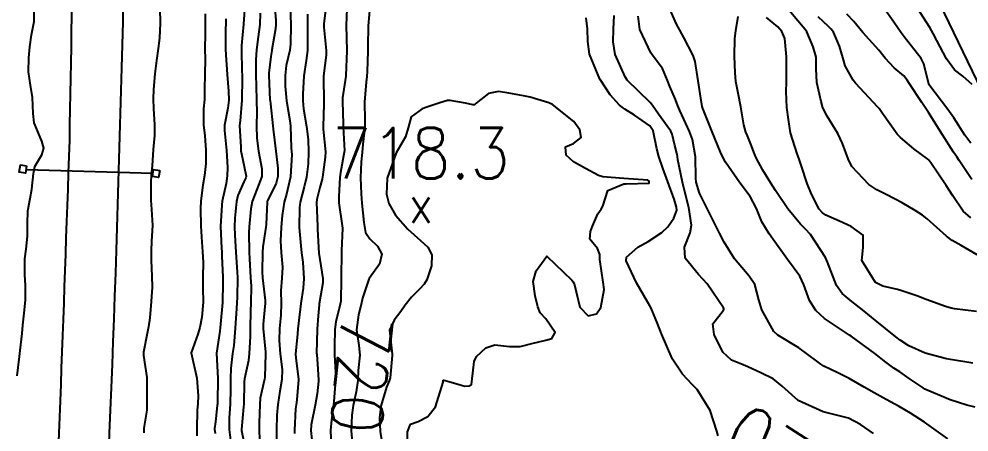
# Model space of a CAD drawing. Header units: metres. Extents: x 318500 to 325275, y 7408834 to 7428799.
# Drawn here: x 320224.1 to 320299.1, y 7413335.9 to 7413368.5 of the extents above; entities that cross this region are included whole.
import ezdxf
from ezdxf.enums import TextEntityAlignment as Align

# ---------------------------------------------------------------- set-up
doc = ezdxf.new("R2010")
doc.units = ezdxf.units.M
doc.header["$MEASUREMENT"] = 0
for name, color, linetype in [('Cotas', 45, 'Continuous'), ('Curvas de Nivel 1m', 11, 'Continuous'), ('Curvas de Nivel 5m', 15, 'Continuous'), ('Divisas', 45, 'Continuous'), ('Linha Férrea', 20, 'Continuous'), ('Pontos Cotados', 45, 'Continuous'), ('Pórticos', 45, 'Continuous')]:
    doc.layers.add(name, color=color, linetype=linetype)
doc.styles.add('Style-STANDARD', font='STANDARD.shx')

# ---------------------------------------------------------------- blocks, each defined once
blk = doc.blocks.new('ELVTXT_4')
at = {"layer": 'Pontos Cotados', "linetype": 'Continuous', "style": 'Style-STANDARD'}
for s, height, p in [('718.3', 4, (0, 4)), ('x', 3, (0, 0))]:
    blk.add_text(s, height=height, dxfattribs=at).set_placement(p, align=Align.MIDDLE_CENTER)

msp = doc.modelspace()

# ---------------------------------------------------------------- linework, layer by layer
at = {"layer": 'Curvas de Nivel 1m', "flags": 128}
for points, elevation in [([(320241.928, 7413370.01), (320241.806, 7413368.103), (320241.645, 7413366.435), (320241.635, 7413366.105), (320241.672, 7413364.376), (320241.688, 7413364.104), (320241.701, 7413363.867), (320241.676, 7413362.104), (320241.519, 7413360.482), (320241.491, 7413360.106), (320241.576, 7413358.393), (320241.595, 7413358.104), (320241.625, 7413357.871), (320241.848, 7413356.877), (320241.998, 7413356.098), (320241.972, 7413355.964), (320241.834, 7413355.669), (320241.354, 7413354.57), (320241.249, 7413354.108), (320241.116, 7413352.784), (320241.082, 7413352.11), (320241.102, 7413351.439), (320241.198, 7413350.108), (320241.308, 7413348.535), (320241.322, 7413348.106), (320241.286, 7413346.526), (320241.269, 7413346.106), (320241.242, 7413345.654), (320241.144, 7413344.108), (320241.026, 7413342.743), (320240.936, 7413342.111), (320240.793, 7413340.952), (320240.774, 7413340.113), (320240.772, 7413339.273), (320240.733, 7413338.113), (320240.665, 7413337.033), (320240.658, 7413336.114), (320240.819, 7413334.843)], 727), ([(320248.386, 7413370.016), (320248.152, 7413368.169), (320248.142, 7413368.019), (320248.15, 7413367.866), (320248.32, 7413366.017), (320248.316, 7413365.665), (320248.113, 7413364.018), (320248.107, 7413363.85), (320248.142, 7413362.018), (320248.141, 7413361.793), (320248.088, 7413360.018), (320248.099, 7413359.806), (320248.278, 7413358.016), (320248.26, 7413357.612), (320248.031, 7413356.018), (320248, 7413355.856), (320247.828, 7413355.199), (320247.587, 7413354.25), (320247.558, 7413354.024), (320247.642, 7413352.163), (320247.649, 7413352.022), (320247.654, 7413351.898), (320247.76, 7413350.02), (320248.052, 7413348.017), (320248.052, 7413347.69), (320247.778, 7413346.019), (320247.769, 7413345.95), (320247.69, 7413345.069), (320247.628, 7413344.021), (320247.573, 7413342.099), (320247.576, 7413342.021), (320247.639, 7413341.263), (320247.733, 7413340.019), (320247.73, 7413339.908), (320247.609, 7413338.928), (320247.46, 7413338.022), (320247.143, 7413336.46), (320247.121, 7413336.027), (320247.288, 7413334.28)], 722), ([(320249.986, 7413369.966), (320249.914, 7413368.001), (320249.95, 7413366.02), (320249.952, 7413366), (320249.892, 7413364.049), (320249.884, 7413364.001), (320249.626, 7413362.3), (320249.612, 7413362.003), (320249.67, 7413360.226), (320249.678, 7413360.002), (320249.762, 7413358.1), (320249.758, 7413358.001), (320249.455, 7413356.393), (320249.412, 7413356.004), (320249.324, 7413354.498), (320249.326, 7413354.005), (320249.589, 7413352.196), (320249.606, 7413352.002), (320249.543, 7413350.221), (320249.536, 7413350.002), (320249.522, 7413348.213), (320249.52, 7413348.002), (320249.474, 7413346.232), (320249.439, 7413346.003), (320249.081, 7413344.612), (320249.007, 7413344.007), (320248.986, 7413342.681), (320248.996, 7413342.007), (320249.062, 7413340.572), (320249.07, 7413340.006), (320248.971, 7413338.642), (320248.904, 7413338.007), (320248.738, 7413336.853), (320248.658, 7413336.009), (320248.731, 7413334.83)], 721), ([(320245.485, 7413369.528), (320245.531, 7413368.057), (320245.512, 7413366.521), (320245.449, 7413366.058), (320245.179, 7413364.835), (320245.087, 7413364.063), (320245.085, 7413363.216), (320245.188, 7413362.061), (320245.465, 7413360.488), (320245.521, 7413360.056), (320245.572, 7413358.347), (320245.596, 7413358.054), (320245.614, 7413357.81), (320245.512, 7413356.055), (320245.191, 7413354.688), (320245.006, 7413354.062), (320244.858, 7413353), (320244.782, 7413352.065), (320244.711, 7413351.008), (320244.767, 7413350.065), (320244.889, 7413348.916), (320244.831, 7413348.063), (320244.738, 7413347.041), (320244.769, 7413346.064), (320244.748, 7413345.122), (320244.641, 7413344.066), (320244.605, 7413343.127), (320244.694, 7413342.064), (320244.846, 7413340.848), (320244.834, 7413340.062), (320244.678, 7413339.131), (320244.497, 7413338.067), (320244.434, 7413337.22), (320244.405, 7413336.067), (320244.404, 7413335.22)], 724), ([(320299.608, 7413337.87), (320298.934, 7413338.017), (320297.616, 7413338.443), (320295.805, 7413339.201), (320295.629, 7413339.288), (320295.483, 7413339.382), (320294.377, 7413340.138), (320293.642, 7413340.646), (320293.184, 7413340.956), (320292.549, 7413341.427), (320291.66, 7413342.102), (320289.804, 7413343.459), (320289.681, 7413343.548), (320289.441, 7413343.706), (320287.701, 7413344.871), (320287.019, 7413345.5), (320286.509, 7413346.299), (320286.068, 7413347.515), (320285.74, 7413348.219), (320284.783, 7413349.53), (320283.781, 7413350.929), (320283.313, 7413351.547), (320282.739, 7413352.495), (320282.32, 7413353.562), (320281.824, 7413354.49), (320281.013, 7413355.582), (320279.864, 7413357.215), (320279.652, 7413357.602), (320279.484, 7413357.994), (320278.815, 7413359.611), (320278.078, 7413361.458), (320278.027, 7413361.619), (320277.93, 7413362.261), (320277.723, 7413363.623), (320277.489, 7413365.151), (320277.327, 7413365.63), (320276.582, 7413367.051), (320276.273, 7413367.646), (320276.007, 7413368.116), (320275.307, 7413369.661)], 723), ([(320299.768, 7413349.882), (320298.506, 7413350.622), (320297.785, 7413351.02), (320297.336, 7413351.365), (320295.804, 7413352.738), (320295.439, 7413353.019), (320294.852, 7413353.394), (320293.819, 7413353.998), (320292.625, 7413354.631), (320291.834, 7413355.039), (320291.207, 7413355.446), (320289.861, 7413356.881), (320289.553, 7413357.465), (320289.106, 7413358.695), (320288.754, 7413359.477), (320287.91, 7413360.854), (320287.576, 7413361.495), (320287.421, 7413362.005), (320287.085, 7413363.503), (320287.043, 7413364.586), (320287.027, 7413365.504), (320286.804, 7413366.329), (320286.3, 7413367.515), (320286.174, 7413367.689), (320286.005, 7413367.867), (320284.612, 7413369.534)], 726), ([(320299.245, 7413358.701), (320298.792, 7413359.346), (320297.91, 7413360.7), (320297.446, 7413361.365), (320295.949, 7413363.34), (320295.93, 7413363.38), (320295.544, 7413364.965), (320295.334, 7413365.39), (320293.995, 7413367.099), (320293.76, 7413367.414), (320293.163, 7413368.272), (320292.366, 7413369.435)], 729), ([(320238.772, 7413368.913), (320238.779, 7413368.148), (320238.779, 7413367.357), (320238.753, 7413366.148), (320238.767, 7413365.339), (320238.752, 7413364.148), (320238.727, 7413362.947), (320238.717, 7413362.148), (320238.628, 7413361.431), (320238.629, 7413360.149), (320238.736, 7413359.289), (320238.81, 7413358.146), (320238.813, 7413357.109), (320238.723, 7413356.147), (320238.591, 7413355.386), (320238.422, 7413354.151), (320238.396, 7413353.556), (320238.428, 7413352.15), (320238.501, 7413350.883), (320238.562, 7413350.148), (320238.6, 7413349.295), (320238.572, 7413348.147), (320238.595, 7413347.269), (320238.618, 7413346.146), (320238.501, 7413344.96), (320238.345, 7413344.15), (320238.198, 7413343.627), (320237.65, 7413342.16), (320238.111, 7413340.153), (320238.214, 7413338.759), (320238.175, 7413338.151), (320238.131, 7413337.612), (320238.116, 7413336.152), (320238.111, 7413335.603)], 729), ([(320240.409, 7413368.529), (320240.395, 7413368.124), (320240.376, 7413367.743), (320240.383, 7413366.124), (320240.395, 7413365.692), (320240.496, 7413364.122), (320240.614, 7413362.806), (320240.626, 7413362.119), (320240.547, 7413361.484), (320240.298, 7413360.124), (320240.29, 7413359.718), (320240.443, 7413358.121), (320240.525, 7413356.798), (320240.516, 7413356.12), (320240.414, 7413355.539), (320240.123, 7413354.125), (320240.083, 7413353.848), (320239.974, 7413352.127), (320240.049, 7413350.412), (320240.076, 7413350.125), (320240.094, 7413349.786), (320240.16, 7413348.124), (320240.168, 7413347.678), (320240.143, 7413346.123), (320239.985, 7413344.427), (320239.953, 7413344.126), (320239.929, 7413343.874), (320239.662, 7413342.13), (320239.757, 7413340.128), (320239.735, 7413338.262), (320239.729, 7413338.128), (320239.721, 7413338.006), (320239.579, 7413336.697), (320239.516, 7413336.186), (320239.516, 7413336.131), (320239.565, 7413335.783)], 728), ([(320243.124, 7413368.974), (320243.088, 7413368.089), (320242.967, 7413367.109), (320242.832, 7413366.091), (320242.769, 7413365.281), (320242.763, 7413364.092), (320242.787, 7413363.236), (320242.835, 7413362.091), (320242.844, 7413361.152), (320242.819, 7413360.091), (320242.851, 7413359.115), (320242.985, 7413358.089), (320243.251, 7413356.68), (320243.243, 7413356.086), (320242.855, 7413355.059), (320242.48, 7413354.093), (320242.377, 7413353.518), (320242.25, 7413352.095), (320242.226, 7413351.645), (320242.254, 7413350.095), (320242.267, 7413349.58), (320242.36, 7413348.094), (320242.398, 7413347.415), (320242.38, 7413346.093), (320242.343, 7413345.444), (320242.317, 7413344.094), (320242.311, 7413343.453), (320242.249, 7413342.094), (320242.183, 7413341.553), (320241.885, 7413340.097), (320241.857, 7413339.858), (320241.814, 7413338.098), (320241.807, 7413337.888), (320241.642, 7413336.099), (320241.65, 7413336.018), (320242.038, 7413334.095)], 726), ([(320246.858, 7413368.887), (320246.845, 7413368.037), (320246.859, 7413367.165), (320246.853, 7413366.037), (320246.753, 7413365.243), (320246.55, 7413364.041), (320246.476, 7413362.593), (320246.481, 7413362.042), (320246.535, 7413361.416), (320246.773, 7413360.037), (320246.903, 7413359.006), (320246.936, 7413358.034), (320246.9, 7413357.083), (320246.768, 7413356.036), (320246.593, 7413355.275), (320246.271, 7413354.043), (320246.21, 7413353.638), (320246.204, 7413352.044), (320246.322, 7413350.598), (320246.387, 7413350.041), (320246.473, 7413349.316), (320246.564, 7413348.037), (320246.501, 7413347.256), (320246.313, 7413346.041), (320246.13, 7413344.489), (320246.097, 7413344.044), (320246.068, 7413343.65), (320245.91, 7413342.046), (320245.933, 7413341.758), (320246.132, 7413340.042), (320246.016, 7413338.456), (320245.944, 7413338.045), (320245.904, 7413337.736), (320245.819, 7413336.046), (320245.818, 7413335.795)], 723), ([(320291.575, 7413335.773), (320290.532, 7413336.504), (320289.593, 7413336.99), (320287.6, 7413337.49), (320285.613, 7413338.399), (320284.349, 7413339.533), (320283.636, 7413340.095), (320282.656, 7413340.571), (320281.645, 7413341.04), (320281.273, 7413341.202), (320280.354, 7413341.589), (320279.659, 7413342.212), (320278.99, 7413343.607), (320278.863, 7413344.438), (320279.709, 7413345.516), (320279.732, 7413345.577), (320279.734, 7413345.6), (320279.731, 7413345.62), (320279.711, 7413345.705), (320278.418, 7413347.613), (320277.741, 7413348.335), (320276.699, 7413349.636), (320276.64, 7413350.509), (320277.093, 7413351.63), (320277.193, 7413352.225), (320276.976, 7413353.633), (320276.698, 7413354.766), (320276.484, 7413355.64), (320276.119, 7413357.393), (320276.082, 7413357.647), (320276.053, 7413357.828), (320275.879, 7413358.53), (320275.666, 7413359.433), (320275.565, 7413359.655), (320274.587, 7413360.993), (320274.101, 7413361.677), (320274.03, 7413361.787), (320273.923, 7413361.934), (320272.113, 7413363.698), (320271.944, 7413363.938), (320271.155, 7413365.712), (320270.989, 7413366.711), (320271.024, 7413367.715), (320271.076, 7413368.779)], 721), ([(320297.439, 7413335.361), (320295.589, 7413336.678), (320294.502, 7413337.396), (320293.607, 7413337.905), (320292.574, 7413338.467), (320291.623, 7413338.994), (320290.832, 7413339.448), (320289.637, 7413340.137), (320288.748, 7413340.581), (320287.646, 7413341.115), (320287.412, 7413341.258), (320287.098, 7413341.498), (320285.665, 7413342.539), (320284.01, 7413343.537), (320283.685, 7413343.84), (320282.735, 7413345.555), (320282.509, 7413346.349), (320282.191, 7413347.563), (320281.74, 7413348.207), (320280.594, 7413349.587), (320279.779, 7413350.894), (320279.402, 7413351.604), (320279.01, 7413352.396), (320278.396, 7413353.614), (320277.827, 7413354.756), (320277.568, 7413355.624), (320277.534, 7413355.936), (320277.499, 7413357.626), (320277.259, 7413359.005), (320277.036, 7413359.633), (320276.268, 7413361.291), (320276.112, 7413361.647), (320275.928, 7413362.151), (320275.482, 7413363.196), (320275.29, 7413363.66), (320274.889, 7413364.601), (320274.091, 7413365.678), (320273.972, 7413365.835), (320273.109, 7413367.689), (320272.973, 7413368.728)], 722), ([(320299.41, 7413341.334), (320297.654, 7413341.631), (320297.324, 7413341.694), (320295.661, 7413342.134), (320294.363, 7413342.707), (320293.676, 7413343.147), (320293.322, 7413343.415), (320291.699, 7413344.728), (320290.823, 7413345.449), (320289.719, 7413346.314), (320289.088, 7413346.833), (320288.632, 7413347.476), (320287.937, 7413349.307), (320287.863, 7413349.488), (320287.763, 7413349.685), (320286.591, 7413351.508), (320286.208, 7413351.927), (320285.798, 7413352.322), (320284.801, 7413353.53), (320283.831, 7413354.963), (320283.458, 7413355.546), (320282.826, 7413356.585), (320282.307, 7413357.563), (320282.176, 7413357.868), (320281.881, 7413358.633), (320281.607, 7413359.294), (320281.485, 7413359.576), (320281.318, 7413360.159), (320281.077, 7413361.583), (320280.864, 7413362.658), (320280.703, 7413363.589), (320280.629, 7413364.263), (320280.573, 7413365.591), (320280.601, 7413366.98), (320280.685, 7413367.59), (320280.878, 7413368.726)], 724), ([(320299.27, 7413352.804), (320298.657, 7413353.347), (320297.828, 7413354.544), (320297.309, 7413355.365), (320296.089, 7413357.156), (320295.931, 7413357.379), (320295.871, 7413357.445), (320294.748, 7413358.266), (320293.886, 7413358.995), (320293.665, 7413359.19), (320293.443, 7413359.417), (320292.291, 7413361.058), (320292.009, 7413361.439), (320291.922, 7413361.541), (320290.153, 7413363.458), (320289.952, 7413363.696), (320289.324, 7413364.83), (320289.157, 7413365.472), (320288.883, 7413366.376), (320288.398, 7413367.484), (320288.23, 7413367.714), (320288.006, 7413367.922), (320287.197, 7413368.682)], 727), ([(320299.334, 7413355.852), (320298.331, 7413357.353), (320298.141, 7413357.625), (320297.877, 7413358.013), (320297.02, 7413359.369), (320295.916, 7413361.141), (320295.766, 7413361.382), (320295.391, 7413361.925), (320294.407, 7413363.403), (320294.235, 7413363.688), (320293.956, 7413364.031), (320293.201, 7413364.66), (320292.497, 7413365.432), (320291.979, 7413366.048), (320290.731, 7413367.453), (320290.013, 7413368.307), (320289.453, 7413368.9)], 728), ([(320254.724, 7413334.756), (320254.749, 7413335.928), (320254.994, 7413336.511), (320255.582, 7413336.742), (320256.36, 7413337.137), (320256.971, 7413337.899), (320257.571, 7413339.842), (320257.564, 7413339.891), (320257.556, 7413339.956), (320257.621, 7413339.99), (320258.029, 7413339.884), (320259.271, 7413339.52), (320259.617, 7413339.548), (320259.811, 7413339.665), (320259.845, 7413339.858), (320260.025, 7413341.476), (320260.196, 7413341.855), (320260.949, 7413342.559), (320261.664, 7413342.795), (320262.819, 7413342.666), (320263.663, 7413342.653), (320264.563, 7413342.9), (320265.671, 7413343.158), (320266.151, 7413343.297), (320266.426, 7413343.773), (320265.691, 7413344.835), (320265.224, 7413345.316), (320265.042, 7413345.79), (320264.838, 7413346.669), (320264.669, 7413347.796), (320264.909, 7413348.627), (320265.76, 7413349.78), (320267.732, 7413347.893), (320267.839, 7413347.758), (320267.949, 7413347.534), (320268.379, 7413345.75), (320269.023, 7413345.07), (320269.695, 7413345.243), (320270.03, 7413345.725), (320270.279, 7413347.164), (320270.207, 7413347.723), (320269.946, 7413349.538), (320269.949, 7413349.727), (320269.947, 7413349.913), (320269.767, 7413350.391), (320269.158, 7413351.123), (320269.207, 7413351.739), (320269.362, 7413352.161), (320269.801, 7413353.14), (320270.043, 7413353.49), (320270.19, 7413353.724), (320270.572, 7413354.976), (320271.837, 7413355.511), (320272.026, 7413355.509), (320273.838, 7413355.553), (320273.857, 7413355.662), (320273.853, 7413355.68), (320273.84, 7413355.708), (320273.729, 7413355.794), (320271.842, 7413355.923), (320270.175, 7413356.057), (320269.844, 7413356.164), (320268.806, 7413356.702), (320267.855, 7413357.231), (320267.277, 7413357.766), (320267.225, 7413358.411), (320267.874, 7413358.686), (320268.463, 7413359.17), (320268.358, 7413359.753), (320267.9, 7413360.433), (320266.214, 7413361.777), (320265.921, 7413361.903), (320264.456, 7413362.332), (320263.926, 7413362.436), (320262.755, 7413362.654), (320261.93, 7413362.795), (320261.148, 7413362.627), (320260.182, 7413361.857), (320260.051, 7413361.725), (320259.918, 7413361.744), (320259.324, 7413361.869), (320258.114, 7413362.079), (320257.922, 7413362.079), (320257.305, 7413361.899), (320256.278, 7413361.552), (320255.913, 7413361.432), (320255.031, 7413360.801), (320254.814, 7413359.931), (320254.597, 7413359.215), (320253.86, 7413357.94), (320253.147, 7413355.95), (320253.092, 7413354.68), (320253.282, 7413353.948), (320253.796, 7413353.027), (320254.777, 7413351.93), (320255.771, 7413351.021), (320256.348, 7413350.494), (320256.675, 7413349.906), (320256.64, 7413349.013), (320256.275, 7413347.912), (320256.074, 7413347.566), (320255.719, 7413347.205), (320255.077, 7413346.559), (320254.578, 7413345.931), (320254.223, 7413345.406), (320253.688, 7413344.736), (320253.331, 7413343.945), (320253.542, 7413342.052), (320253.545, 7413341.942), (320253.383, 7413340.184), (320253.316, 7413339.945), (320253.1, 7413339.433), (320252.645, 7413337.954), (320252.532, 7413337.01), (320252.602, 7413335.955), (320252.733, 7413335.128)], 719)]:
    msp.add_lwpolyline(points, dxfattribs=dict(at, elevation=elevation))
at = {"layer": 'Curvas de Nivel 5m', "flags": 128}
for points, elevation in [([(320244.221, 7413370.077), (320244.339, 7413368.41), (320244.353, 7413368.075), (320244.333, 7413367.737), (320244.041, 7413366.079), (320244.028, 7413366.02), (320243.962, 7413365.557), (320243.794, 7413364.229), (320243.787, 7413364.082), (320243.888, 7413362.113), (320243.89, 7413362.08), (320243.916, 7413361.819), (320244.116, 7413360.077), (320244.144, 7413359.819), (320244.343, 7413358.073), (320244.517, 7413356.74), (320244.512, 7413356.07), (320244.363, 7413355.541), (320243.815, 7413354.41), (320243.7, 7413354.192), (320243.671, 7413354.081), (320243.583, 7413352.282), (320243.564, 7413352.082), (320243.333, 7413350.516), (320243.303, 7413350.085), (320243.258, 7413348.564), (320243.284, 7413348.084), (320243.5, 7413346.285), (320243.506, 7413346.082), (320243.36, 7413344.406), (320243.36, 7413344.083), (320243.53, 7413342.203), (320243.535, 7413342.081), (320243.479, 7413340.224), (320243.46, 7413340.082), (320243.125, 7413338.565), (320243.082, 7413338.085), (320243.044, 7413336.619), (320243.033, 7413336.085), (320243.088, 7413334.543)], 725), ([(320251.811, 7413369.767), (320251.632, 7413367.976), (320251.607, 7413366.345), (320251.606, 7413365.975), (320251.556, 7413364.366), (320251.531, 7413363.976), (320251.475, 7413363.516), (320251.356, 7413361.978), (320251.382, 7413360.493), (320251.372, 7413359.978), (320251.227, 7413358.623), (320251.166, 7413357.98), (320251.095, 7413357.224), (320251.047, 7413355.982), (320251.093, 7413354.709), (320251.138, 7413353.98), (320251.312, 7413352.452), (320251.369, 7413351.976), (320251.445, 7413351.644), (320251.772, 7413351.166), (320252.37, 7413350.565), (320252.724, 7413349.956), (320252.54, 7413349.166), (320251.731, 7413348.024), (320251.711, 7413347.989), (320251.705, 7413347.97), (320251.203, 7413346.482), (320251.084, 7413345.979), (320250.871, 7413345.161), (320250.715, 7413343.984), (320250.914, 7413342.729), (320250.991, 7413341.98), (320250.856, 7413340.757), (320250.815, 7413339.982), (320250.692, 7413339.065), (320250.466, 7413337.987), (320250.353, 7413337.225), (320250.296, 7413335.989), (320250.405, 7413334.839)], 720), ([(320223.916, 7413340.337), (320224.106, 7413341.872), (320224.164, 7413342.335), (320224.32, 7413343.683), (320224.375, 7413344.333), (320224.49, 7413345.534), (320224.579, 7413346.331), (320224.574, 7413347.475), (320224.507, 7413348.332), (320224.512, 7413349.569), (320224.631, 7413350.331), (320224.742, 7413351.359), (320224.72, 7413352.331), (320224.768, 7413353.358), (320224.952, 7413354.329), (320225.076, 7413355.073), (320225.206, 7413356.326), (320225.307, 7413356.864), (320225.855, 7413357.799), (320226.022, 7413358.318), (320225.868, 7413358.87), (320225.265, 7413360.326), (320225.181, 7413361.047), (320225.136, 7413362.328), (320224.963, 7413363.297), (320224.805, 7413364.331), (320224.836, 7413365.452), (320224.914, 7413366.331), (320225.038, 7413367.275), (320225.259, 7413368.327), (320225.251, 7413369.084)], 730), ([(320235.194, 7413369.375), (320235.21, 7413368.192), (320235.166, 7413367.009), (320235.064, 7413366.194), (320234.911, 7413365.24), (320234.786, 7413364.197), (320234.684, 7413362.955), (320234.671, 7413362.199), (320234.697, 7413361.409), (320234.766, 7413360.197), (320234.766, 7413359.307), (320234.671, 7413358.198), (320234.57, 7413356.922), (320234.511, 7413356.2), (320234.465, 7413355.566), (320234.464, 7413354.2), (320234.535, 7413353.463), (320234.593, 7413352.198), (320234.532, 7413350.963), (320234.509, 7413350.199), (320234.503, 7413349.445), (320234.562, 7413348.198), (320234.586, 7413347.328), (320234.508, 7413346.198), (320234.394, 7413344.907), (320234.292, 7413344.201), (320234.19, 7413343.685), (320233.897, 7413342.206), (320233.905, 7413341.947), (320234.149, 7413340.202), (320234.163, 7413338.76), (320234.166, 7413338.202), (320234.163, 7413337.63), (320233.916, 7413336.205), (320233.922, 7413335.847)], 730), ([(320299.37, 7413363.339), (320298.619, 7413364.013), (320297.962, 7413364.51), (320297.324, 7413365.366), (320296.559, 7413366.807), (320296.271, 7413367.377), (320296.007, 7413367.854), (320295.011, 7413369.395)], 730), ([(320279.288, 7413335.603), (320279.202, 7413335.978), (320278.675, 7413337.609), (320277.624, 7413339.252), (320277.45, 7413339.445), (320277.268, 7413339.625), (320276.475, 7413340.48), (320275.683, 7413341.65), (320275.651, 7413341.713), (320274.814, 7413343.663), (320274.497, 7413344.473), (320274.006, 7413345.675), (320273.904, 7413345.878), (320273.708, 7413346.184), (320272.835, 7413347.689), (320272.038, 7413349.415), (320272.053, 7413349.697), (320272.947, 7413350.51), (320273.773, 7413350.956), (320274.857, 7413351.664), (320275.329, 7413352.114), (320275.797, 7413352.789), (320276.033, 7413353.42), (320276.016, 7413353.647), (320275.82, 7413354.285), (320275.307, 7413355.658), (320274.923, 7413356.731), (320274.595, 7413357.669), (320274.455, 7413358.257), (320274.164, 7413359.676), (320273.896, 7413360.076), (320272.681, 7413360.92), (320271.915, 7413361.391), (320271.503, 7413361.706), (320270.751, 7413362.54), (320269.965, 7413363.73), (320269.941, 7413363.773), (320269.139, 7413365.742), (320268.996, 7413366.733), (320268.976, 7413367.745), (320268.856, 7413368.595)], 720), ([(320299.711, 7413345.413), (320297.978, 7413345.622), (320297.713, 7413345.68), (320297.255, 7413345.824), (320295.72, 7413346.368), (320294.983, 7413346.651), (320293.727, 7413347.09), (320293.475, 7413347.161), (320292.31, 7413347.431), (320291.734, 7413347.716), (320290.644, 7413349.451), (320290.75, 7413350.476), (320290.748, 7413351.45), (320289.797, 7413352.125), (320288.872, 7413352.545), (320287.805, 7413353.03), (320287.528, 7413353.215), (320287.276, 7413353.498), (320286.656, 7413354.679), (320286.338, 7413355.513), (320285.862, 7413356.966), (320285.665, 7413357.522), (320285.526, 7413357.871), (320285.01, 7413359.529), (320284.848, 7413360.588), (320284.724, 7413361.532), (320284.674, 7413362.797), (320284.698, 7413363.533), (320284.704, 7413364.791), (320284.702, 7413365.533), (320284.557, 7413366.969), (320284.334, 7413367.537), (320284.005, 7413367.884), (320283.105, 7413368.643)], 725)]:
    msp.add_lwpolyline(points, dxfattribs=dict(at, elevation=elevation))
at = {"layer": 'Divisas'}
msp.add_lwpolyline([(320273.558, 7412869.004), (320263.812, 7412873.931), (320262.336, 7412892.988), (320265.054, 7412934.764), (320268.686, 7412990.887), (320267.714, 7413010.621), (320264.234, 7413030.974), (320259.491, 7413052.178), (320265.001, 7413101.137), (320269.339, 7413149.584), (320270.987, 7413164.912), (320270.221, 7413173.783), (320261.691, 7413208.308), (320257.503, 7413224.844), (320266.189, 7413254.751), (320273.009, 7413296.206), (320292.936, 7413296.152), (320307.93, 7413323.571), (320314.014, 7413343.031), (320302.323, 7413358.355), (320294.993, 7413373.517), (320290.376, 7413383.135), (320288.056, 7413400.719)], dxfattribs=at)
at = {"layer": 'Linha Férrea'}
for points in [[(320243.121, 7412578.113, -0.022066), (320218.658, 7412665.024, -0.057292), (320208.419, 7412757.765, -0.015116), (320209.147, 7412809.731), (320212.999, 7412898.464), (320217.75, 7413022.223), (320218.868, 7413065.549, 0.002845), (320222.472, 7413170.398), (320223.919, 7413209.926, 0.002082), (320224.705, 7413276.661, 0.003632), (320228.062, 7413358.946, 0.007114), (320228.457, 7413437.225, 0.052007), (320207.388, 7413601.502), (320189.576, 7413674.05, -0.009688), (320173.972, 7413744.603, -0.038503), (320163.913, 7413836.791, -0.068065), (320181.512, 7414006.598, -0.018281), (320204.23, 7414088.365, -0.009006), (320223.393, 7414139.109, -0.076005), (320320.437, 7414311.999, -0.027328)], [(320242.602, 7412592.989, -0.039479), (320216.599, 7412699.687, -0.043029), (320212.659, 7412775.314, -0.005074), (320213.553, 7412813.867), (320216.907, 7412896.875), (320221.075, 7413002.371), (320228.419, 7413254.256, -0.010419), (320230.392, 7413317.782, 0.015269), (320232.714, 7413433.25, 0.053346), (320210.954, 7413604.021, -0.008287), (320181.836, 7413725.169, -0.048428), (320167.711, 7413850.7, -0.046719), (320177.501, 7413966.93, -0.025435), (320202.239, 7414068.044, -0.032111), (320214.5, 7414104.857, -0.012996), (320241.049, 7414171.317, -0.059467), (320320.452, 7414305.187)]]:
    msp.add_lwpolyline(points, format="xyb", dxfattribs=at)
at = {"layer": 'Pórticos'}
for points in [[(320224.659, 7413356.914), (320224.57, 7413356.343), (320224.077, 7413356.421), (320224.166, 7413356.991)], [(320235.179, 7413356.56), (320235.089, 7413355.99), (320234.596, 7413356.067), (320234.686, 7413356.638)]]:
    msp.add_lwpolyline(points, close=True, dxfattribs=at)
msp.add_lwpolyline([(320224.615, 7413356.628), (320234.641, 7413356.352)], dxfattribs=at)

# ---------------------------------------------------------------- block references
at = {"layer": 'Pontos Cotados', "linetype": 'Continuous'}
msp.add_blockref('ELVTXT_4', (320255.81, 7413353.92, 718.28), dxfattribs=at)

# ---------------------------------------------------------------- texts
at = {"layer": 'Cotas', "style": 'Style-STANDARD'}
for rotation, p in [(264.1133, (320251.118, 7413340.446, 720)), (147.31583, (320284.506, 7413334.11, 720))]:
    msp.add_text('720', height=4, rotation=rotation, dxfattribs=at).set_placement(p, align=Align.MIDDLE_CENTER)

doc.saveas('drawing.dxf')
